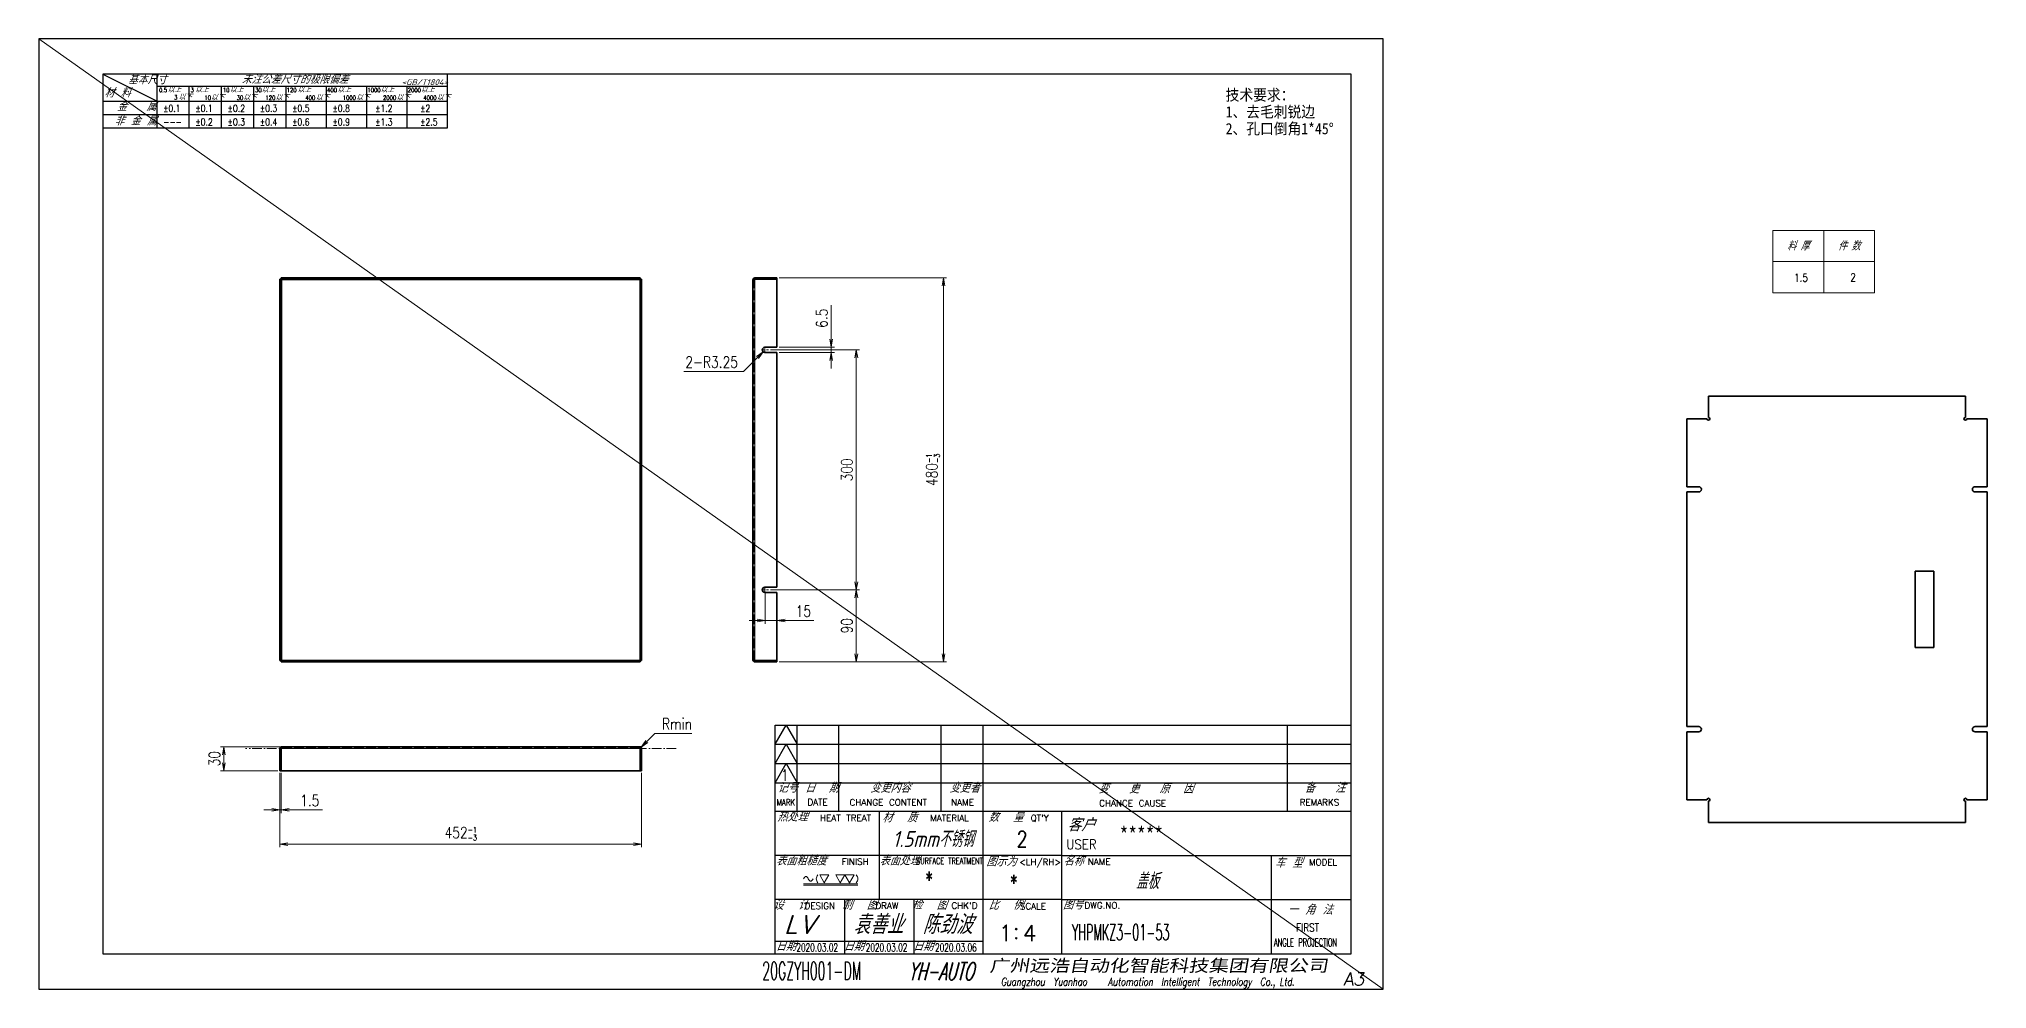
# Model space of a CAD drawing. Header units: millimetres. Extents: x 11446 to 13880, y 14208 to 16802.
# Drawn here: x 11446 to 13880, y 15614 to 16802 of the extents above; entities that cross this region are included whole.
import ezdxf
from ezdxf.enums import TextEntityAlignment as Align

# ---------------------------------------------------------------- set-up
doc = ezdxf.new("R2010")
doc.units = ezdxf.units.MM
doc.header["$PDMODE"] = 35
for name, pattern in [('AM_ISO02W050x2', [3.75, 3, -0.75]), ('AM_ISO08W050x2', [9, 6, -0.75, 1.5, -0.75]), ('DASHDOT', [18.5, 12, -3, 0.5, -3]), ('DASHED', [15, 12, -3])]:
    doc.linetypes.add(name, pattern=pattern)
for name, color, linetype, lineweight in [('CENTER', 2, 'AM_ISO08W050x2', 18), ('DIM', 3, 'Continuous', 20), ('HIDDEN', 1, 'AM_ISO02W050x2', 18), ('标注线', 3, 'Continuous', 25)]:
    doc.layers.add(name, color=color, linetype=linetype, lineweight=lineweight)
doc.layers.add('CYLINDER', color=141, linetype='Continuous')
doc.layers.add('图\\M+19E79\\M+195B6\\M+18E9A', color=7, linetype='Continuous')
doc.styles.add('DIM', font='romans.shx', dxfattribs={"width": 0.8, "bigfont": 'bigfont.shx'})
doc.styles.add('GB', font='gbeitc.shx', dxfattribs={"bigfont": 'gbcbig.shx'})
doc.styles.add('hzdkt', font='simplex.shx')
doc.styles.get("Standard").update_dxf_attribs({"font": 'txt.shx', "width": 0.8, "oblique": 20, "bigfont": 'bigfont.shx'})
doc.styles.add('宋体', font='', dxfattribs={"width": 0.8, "height": 5})
doc.styles.add('标题\\M+18E9A', font='romand.shx', dxfattribs={"oblique": 10, "bigfont": 'bigfont.shx'})
doc.styles.add('标题栏字体', font='romans.shx', dxfattribs={"oblique": 10, "bigfont": 'bigfont.shx'})
doc.styles.get('宋体').set_extended_font_data('SimSun')
doc.dimstyles.new('YH 1-4', dxfattribs={"dimscale": 4, "dimtxt": 3.5, "dimasz": 2.5, "dimexe": 1, "dimexo": 0.625, "dimgap": 1.2, "dimtad": 3, "dimdsep": 46, "dimtxsty": 'DIM', "dimblk": 'OPEN', "dimcen": 0, "dimclrd": 8, "dimclre": 8, "dimclrt": 2, "dimazin": 2, "dimtfac": 0.5, "dimtmove": 0, "dimatfit": 3, "dimldrblk": 'OPEN', "dimfxl": 0, "dimtolj": 2, "dimlwd": 13, "dimlwe": 13, "dimarcsym": 0})
doc.dimstyles.new('YH 1-4$4', dxfattribs={"dimscale": 4, "dimtxt": 3.5, "dimasz": 2.5, "dimexe": 1, "dimexo": 0.625, "dimgap": 1.2, "dimtad": 3, "dimtoh": 1, "dimdsep": 46, "dimtxsty": 'DIM', "dimblk": 'OPEN', "dimcen": 0, "dimclrd": 8, "dimclre": 8, "dimclrt": 2, "dimazin": 2, "dimtfac": 0.5, "dimtofl": 0, "dimtmove": 0, "dimatfit": 3, "dimldrblk": 'OPEN', "dimfxl": 0, "dimtolj": 2, "dimlwd": 13, "dimlwe": 13, "dimarcsym": 0})

# ---------------------------------------------------------------- blocks, each defined once
blk = doc.blocks.new('FINISH_012')
at = {"layer": 'DIM'}
for p, q in [((-16.94, -5), (-14.06, -5)), ((-15.5, -7.5), (-16.94, -5)), ((-14.06, -5), (-15.5, -7.5)), ((-11.94, -5), (-9.06, -5)), ((-10.5, -7.5), (-11.94, -5)), ((-9.06, -5), (-10.5, -7.5)), ((-7.61, -7.5), (-9.06, -5)), ((-9.06, -5), (-6.17, -5)), ((-6.17, -5), (-7.61, -7.5)), ((-22.04, -7.78), (-5, -7.78)), ((-22.04, -8.28), (-5, -8.28))]:
    blk.add_line(p, q, dxfattribs=at)
for points in [[(-22, -6.25), (-21.25, -5.5), (-20.5, -6.25), (-19.75, -7), (-19, -6.25)], [(-17.5, -5), (-18, -6.25), (-17.5, -7.5)], [(-5.5, -5), (-5, -6.25), (-5.5, -7.5)]]:
    blk.add_spline(points, degree=3, dxfattribs=at)
blk = doc.blocks.new('YH A3')
at = {"layer": 'Defpoints', "linetype": 'Continuous'}
for p, q in [((0, 297), (0, 0)), ((420, 297), (0, 297)), ((420, 0), (420, 297)), ((0, 0), (420, 0))]:
    blk.add_line(p, q, dxfattribs=at)
at = {"layer": '图\\M+19E79\\M+195B6\\M+18E9A', "linetype": 'Continuous'}
for p, q in [((20, 286), (20, 11)), ((410, 286), (20, 286)), ((410, 11), (410, 286)), ((20, 11), (410, 11))]:
    blk.add_line(p, q, dxfattribs=at)
at = {"layer": '图\\M+19E79\\M+195B6\\M+18E9A', "color": 9}
for p, q in [((20, 286), (36.88, 277.54)), ((36.88, 269.2), (36.88, 286)), ((36.88, 282.22), (127.6, 282.22)), ((46.96, 269.2), (46.96, 282.22)), ((57.04, 269.2), (57.04, 282.22)), ((67.12, 269.2), (67.12, 282.22)), ((77.2, 269.2), (77.2, 282.22)), ((89.8, 269.2), (89.8, 282.22)), ((102.4, 269.2), (102.4, 282.22)), ((115, 269.2), (115, 282.22)), ((127.6, 269.2), (127.6, 286)), ((20, 277.54), (127.6, 277.54)), ((20, 273.37), (127.6, 273.37)), ((20, 269.2), (127.6, 269.2)), ((230, 82.5), (410, 82.5)), ((230, 76.5), (233.43, 82.5)), ((233.43, 82.5), (236.86, 76.5)), ((236.86, 55.5), (236.86, 82.5)), ((249.86, 55.5), (249.86, 82.5)), ((281.86, 55.5), (281.86, 82.5)), ((390, 82.5), (390, 55.5)), ((230, 76.5), (410, 76.5)), ((230, 70.5), (233.43, 76.5)), ((233.43, 76.5), (236.86, 70.5)), ((230, 70.5), (410, 70.5)), ((230, 64.5), (233.43, 70.5)), ((233.43, 70.5), (236.86, 64.5)), ((230, 64.5), (410, 64.5)), ((230, 64.5), (410, 64.5)), ((410, 55.5), (230, 55.5)), ((262.5, 55.5), (262.5, 41.75)), ((319.5, 55.5), (319.5, 11)), ((319.5, 41.75), (230, 41.75)), ((262.5, 41.75), (262.5, 28)), ((319.5, 41.75), (410, 41.75)), ((385, 41.75), (385, 11)), ((319.5, 28), (230, 28)), ((251.68, 28), (251.68, 11)), ((273.34, 28), (273.34, 11)), ((319.5, 28), (410, 28)), ((230, 15), (295, 15))]:
    blk.add_line(p, q, dxfattribs=at)
at = {"layer": '图\\M+19E79\\M+195B6\\M+18E9A', "color": 9, "linetype": 'Continuous'}
for p, q in [((230, 11), (230, 82.5)), ((295, 11), (295, 82.5)), ((246.18, 60.71), (246.18, 60.71)), ((246.18, 60.71), (246.18, 60.71)), ((246.18, 60.71), (246.18, 60.71)), ((399.47, 38.42), (399.47, 38.42))]:
    blk.add_line(p, q, dxfattribs=at)
at = {"layer": '图\\M+19E79\\M+195B6\\M+18E9A', "color": 7}
blk.add_line((410, 55.5), (230, 55.5), dxfattribs=at)
at = {"layer": '图\\M+19E79\\M+195B6\\M+18E9A', "color": 9}
for s, height, style, width, p in [('材 料', 2.52, 'GB', 1.5, (20.42, 278.77)), ('基本尺寸', 2.52, 'GB', 1.2, (27.84, 282.88)), ('0.5', 1.35, 'DIM', 0.7, (37.54, 280.35)), ('以上', 1.62, 'GB', 1.3, (40.15, 280.3)), ('3', 1.35, 'DIM', 0.8, (47.39, 280.35)), ('以上', 1.62, 'GB', 1.3, (48.76, 280.3)), ('10', 1.35, 'DIM', 0.8, (57.47, 280.35)), ('以上', 1.62, 'GB', 1.3, (59.6, 280.3)), ('未注公差尺寸的极限偏差', 2.52, 'GB', 1.5, (63.32, 283.02)), ('30', 1.35, 'DIM', 0.8, (67.55, 280.35)), ('以上', 1.62, 'GB', 1.3, (69.53, 280.3)), ('120', 1.35, 'DIM', 0.8, (77.39, 280.35)), ('以上', 1.62, 'GB', 1.3, (80.72, 280.3)), ('400', 1.35, 'DIM', 0.8, (90.03, 280.35)), ('以上', 1.62, 'GB', 1.3, (93.19, 280.3)), ('1000', 1.35, 'DIM', 0.8, (102.63, 280.35)), ('以上', 1.62, 'GB', 1.3, (106.67, 280.3)), ('<GB/T1804>', 1.8, 'GB', 1.3, (113.29, 282.59)), ('2000', 1.35, 'DIM', 0.8, (115.23, 280.35)), ('以上', 1.62, 'GB', 1.3, (119.31, 280.3)), ('金   属', 2.52, 'GB', 1.5, (24.33, 274.48)), ('\\M+1817D0.1', 2.205, 'DIM', 0.8, (38.78, 274.23)), ('3', 1.35, 'DIM', 0.8, (42.24, 278.06)), ('以下', 1.62, 'GB', 1.3, (43.61, 278.01)), ('\\M+1817D0.1', 2.205, 'DIM', 0.8, (48.86, 274.23)), ('10', 1.35, 'DIM', 0.8, (51.7, 277.92)), ('以下', 1.62, 'GB', 1.3, (53.69, 277.87)), ('\\M+1817D0.2', 2.205, 'DIM', 0.8, (58.94, 274.23)), ('30', 1.35, 'DIM', 0.8, (61.78, 277.92)), ('以下', 1.62, 'GB', 1.3, (63.77, 277.87)), ('\\M+1817D0.3', 2.205, 'DIM', 0.8, (69.02, 274.23)), ('120', 1.35, 'DIM', 0.8, (70.77, 277.92)), ('以下', 1.62, 'GB', 1.3, (73.85, 277.87)), ('\\M+1817D0.5', 2.205, 'DIM', 0.8, (79.1, 274.23)), ('400', 1.35, 'DIM', 0.8, (83.21, 277.92)), ('以下', 1.62, 'GB', 1.3, (86.45, 277.87)), ('\\M+1817D0.8', 2.205, 'DIM', 0.8, (91.7, 274.23)), ('1000', 1.35, 'DIM', 0.8, (94.92, 277.92)), ('以下', 1.62, 'GB', 1.3, (99.05, 277.87)), ('\\M+1817D1.2', 2.205, 'DIM', 0.8, (105.02, 274.23)), ('2000', 1.35, 'DIM', 0.8, (107.5, 277.92)), ('以下', 1.62, 'GB', 1.3, (111.65, 277.87)), ('\\M+1817D2', 2.205, 'DIM', 0.8, (119.09, 274.23)), ('4000', 1.35, 'DIM', 0.8, (120.1, 277.92)), ('以下', 1.62, 'GB', 1.3, (124.25, 277.87)), ('非 金 属', 2.52, 'GB', 1.5, (23.53, 269.99)), ('---', 2.205, 'DIM', 0.8, (38.78, 269.94)), ('\\M+1817D0.2', 2.205, 'DIM', 0.8, (48.86, 269.94)), ('\\M+1817D0.3', 2.205, 'DIM', 0.8, (58.94, 269.94)), ('\\M+1817D0.4', 2.205, 'DIM', 0.8, (69.02, 269.94)), ('\\M+1817D0.6', 2.205, 'DIM', 0.8, (79.1, 269.94)), ('\\M+1817D0.9', 2.205, 'DIM', 0.8, (91.7, 269.94)), ('\\M+1817D1.3', 2.205, 'DIM', 0.8, (105.02, 269.94)), ('\\M+1817D2.5', 2.205, 'DIM', 0.8, (119.09, 269.94)), ('记号', 2.8, 'GB', 1.4, (230.72, 61.43)), ('日  期', 2.8, 'GB', 1.4, (239.28, 61.43)), ('变更内容', 2.8, 'GB', 1.4, (259.68, 61.43)), ('变更者', 2.8, 'GB', 1.4, (284.48, 61.43)), ('变   更   原  因', 2.8, 'GB', 1.4, (331.02, 61.18)), ('备   注', 2.8, 'GB', 1.4, (395.41, 61.43)), ('热处理', 3, 'GB', 1.4, (230.61, 52.37)), ('材  质', 3, 'GB', 1.4, (263.44, 52.14)), ('数  量', 3, 'GB', 1.4, (296.59, 52.28)), ('表面粗糙度', 3, 'GB', 1.4, (230.24, 38.66)), ('表面处理', 3, 'GB', 1.3, (262.62, 38.66)), ('图示为', 3, 'GB', 1.4, (295.92, 38.38)), ('名称\u3000', 3, 'GB', 1.4, (320.05, 38.56)), ('比  例\u3000', 3, 'GB', 1.4, (296.61, 24.77)), ('图号', 3, 'GB', 1.4, (319.87, 24.88))]:
    blk.add_text(s, height=height, dxfattribs=dict(at, style=style, width=width)).set_placement(p)
for s, height, width, p in [('MARK', 2, 0.8, (233.35, 57.34)), ('USER', 3, 0.9, (325.72, 43.73))]:
    blk.add_text(s, height=height, dxfattribs=dict(at, width=width)).set_placement(p, align=Align.CENTER)
for s, p in [('DATE', (243.26, 57.42)), ('CHANGE CONTENT', (265.34, 57.34)), ('HEAT TREAT', (252, 52.46)), ('MATERIAL', (284.5, 52.46)), ('FINISH', (255.02, 38.84))]:
    blk.add_text(s, height=2, dxfattribs=at).set_placement(p, align=Align.CENTER)
for s, p in [('NAME', (288.56, 58.34)), ('CHANCE CAUSE', (341.71, 58.09)), ('REMARKS', (400.08, 58.34)), ('MODEL', (401.21, 39.65))]:
    blk.add_text(s, height=2, dxfattribs=at).set_placement(p, align=Align.MIDDLE)
for s, p in [("QT'Y ", (309.85, 52.43)), ('<LH/RH>', (306.29, 38.68)), ('NAME', (327.69, 38.84)), (' DESIGN', (237.43, 25.01)), (' DRAW', (259.57, 25.06)), ("CHK'D", (285.09, 25.09)), ('SCALE', (306.49, 24.88)), ('DWG.NO.', (326.67, 25.14))]:
    blk.add_text(s, height=2, dxfattribs=at).set_placement(p)
at = {"layer": '图\\M+19E79\\M+195B6\\M+18E9A', "color": 9, "style": 'GB'}
for s, height, width, p in [('客户', 4, 1.5, (325.5, 49.34)), ('设  计', 3, 1.4, (234.8, 24.81)), ('制  图', 3, 1.4, (256.29, 24.81)), ('检  图', 3, 1.4, (278.12, 24.81)), ('一 角 法', 3, 1.4, (397.09, 23.29)), ('日期', 2.8, 1.4, (233.29, 11.96)), ('日期', 2.8, 1.4, (254.52, 11.96)), ('日期', 2.8, 1.4, (276.18, 11.96))]:
    blk.add_text(s, height=height, dxfattribs=dict(at, width=width)).set_placement(p, align=Align.CENTER)
at = {"layer": '图\\M+19E79\\M+195B6\\M+18E9A', "color": 9}
for s, height, width, p in [('SURFACE TREATMENT', 2, 0.6, (274.08, 39.06)), ('FIRST', 2.5, 0.800645, (392.8, 17.97)), ('ANGLE PROJECTION', 2.5, 0.6, (385.9, 13.33))]:
    blk.add_text(s, height=height, dxfattribs=dict(at, width=width)).set_placement(p)
at = {"layer": '图\\M+19E79\\M+195B6\\M+18E9A', "color": 9, "style": 'GB', "width": 1.4}
blk.add_text('车 型', height=3, dxfattribs=at).set_placement((390.38, 39.65), align=Align.MIDDLE)
at = {"layer": '图\\M+19E79\\M+195B6\\M+18E9A', "color": 9, "style": '标题栏字体'}
blk.add_text(':', height=5, dxfattribs=at).set_placement((304.25, 15.69))
at = {"layer": '图\\M+19E79\\M+195B6\\M+18E9A', "color": 7, "style": '标题\\M+18E9A'}
for s, height, oblique, width, p in [('YH-AUTO', 5.5, 15, 0.6, (281.84, 5.55)), ('Guangzhou  Yuanhao   Automation  Intelligent  Technology  Co., Ltd.', 2.5, 10, 0.75, (346.39, 1.94))]:
    blk.add_text(s, height=height, dxfattribs=dict(at, oblique=oblique, width=width)).set_placement(p, align=Align.MIDDLE)
at = {"layer": '图\\M+19E79\\M+195B6\\M+18E9A', "color": 7, "lineweight": -3, "style": '宋体', "oblique": 10, "width": 1.2}
blk.add_text('广州远浩自动化智能科技集团有限公司', height=3.8, dxfattribs=at).set_placement((296.96, 5.45))
at = {"layer": '图\\M+19E79\\M+195B6\\M+18E9A', "color": 7, "style": '标题\\M+18E9A', "oblique": 10}
blk.add_text('A3', height=4, dxfattribs=at).set_placement((410.8, 3.14), align=Align.MIDDLE)
blk = doc.blocks.new('_Open')
at = {"color": 0, "linetype": 'ByBlock', "lineweight": -2}
for p, q in [((-1, 0.17), (0, 0)), ((-1, -0.17), (0, 0)), ((0, 0), (-1, 0))]:
    blk.add_line(p, q, dxfattribs=at)
blk = doc.blocks.new('*D13')
at = {"layer": 'CYLINDER', "color": 8, "lineweight": 13, "transparency": 16777216}
for p, q in [((9580.9, -1823.1), (9507, -1823.1)), ((9511, -1843.1), (9511, -1833.1)), ((9578.6, -1853.1), (9507, -1853.1))]:
    blk.add_line(p, q, dxfattribs=at)
at = {"layer": 'Defpoints', "color": 0, "transparency": 16777216}
for p in [(9511, -1823.1), (9583.4, -1823.1), (9581.1, -1853.1)]:
    blk.add_point(p, dxfattribs=at)
at = {"layer": 'CYLINDER', "color": 8, "lineweight": 13, "transparency": 16777216, "xscale": 10, "yscale": 10, "zscale": 10}
for p, rotation in [((9511, -1823.1), 90), ((9511, -1853.1), 270)]:
    blk.add_blockref('_Open', p, dxfattribs=dict(at, rotation=rotation))
at = {"layer": 'CYLINDER', "color": 2, "transparency": 16777216, "insert": (9499.2, -1838.1), "char_height": 14, "attachment_point": 5, "rotation": 90, "style": 'DIM'}
blk.add_mtext('\\A2;30', dxfattribs=at)
blk = doc.blocks.new('*D14')
at = {"layer": 'CYLINDER', "color": 8, "lineweight": 13, "transparency": 16777216}
for p, q in [((10204.8, -1236.8), (10414.3, -1236.8)), ((10410.3, -1706.8), (10410.3, -1246.8)), ((10204.8, -1716.8), (10414.3, -1716.8))]:
    blk.add_line(p, q, dxfattribs=at)
at = {"layer": 'Defpoints', "color": 0, "transparency": 16777216}
for p in [(10202.3, -1236.8), (10410.3, -1236.8), (10202.3, -1716.8)]:
    blk.add_point(p, dxfattribs=at)
at = {"layer": 'CYLINDER', "color": 8, "lineweight": 13, "transparency": 16777216, "xscale": 10, "yscale": 10, "zscale": 10}
for p, rotation in [((10410.3, -1236.8), 90), ((10410.3, -1716.8), 270)]:
    blk.add_blockref('_Open', p, dxfattribs=dict(at, rotation=rotation))
at = {"layer": 'CYLINDER', "color": 2, "transparency": 16777216, "insert": (10397.3, -1476.8), "char_height": 14, "attachment_point": 5, "rotation": 90, "style": 'DIM'}
blk.add_mtext('\\A2;480{\\H7.000000;\\S-1^ -3;}', dxfattribs=at)
blk = doc.blocks.new('*D15')
at = {"layer": 'CYLINDER', "color": 8, "lineweight": 13, "transparency": 16777216}
for p, q in [((10194, -1626.8), (10305.4, -1626.8)), ((10301.4, -1706.8), (10301.4, -1636.8)), ((10204.8, -1716.8), (10305.4, -1716.8))]:
    blk.add_line(p, q, dxfattribs=at)
at = {"layer": 'Defpoints', "color": 0, "transparency": 16777216}
for p in [(10191.5, -1626.8), (10301.4, -1626.8), (10202.3, -1716.8)]:
    blk.add_point(p, dxfattribs=at)
at = {"layer": 'CYLINDER', "color": 8, "lineweight": 13, "transparency": 16777216, "xscale": 10, "yscale": 10, "zscale": 10}
for p, rotation in [((10301.4, -1626.8), 90), ((10301.4, -1716.8), 270)]:
    blk.add_blockref('_Open', p, dxfattribs=dict(at, rotation=rotation))
at = {"layer": 'CYLINDER', "color": 2, "transparency": 16777216, "insert": (10289.6, -1671.8), "char_height": 14, "attachment_point": 5, "rotation": 90, "style": 'DIM'}
blk.add_mtext('\\A2;90', dxfattribs=at)
blk = doc.blocks.new('*D16')
at = {"layer": 'CYLINDER', "color": 8, "lineweight": 13, "transparency": 16777216}
for p, q in [((10194, -1326.8), (10305.4, -1326.8)), ((10301.4, -1616.8), (10301.4, -1336.8)), ((10194, -1626.8), (10305.4, -1626.8))]:
    blk.add_line(p, q, dxfattribs=at)
at = {"layer": 'Defpoints', "color": 0, "transparency": 16777216}
for p in [(10191.5, -1326.8), (10301.4, -1326.8), (10191.5, -1626.8)]:
    blk.add_point(p, dxfattribs=at)
at = {"layer": 'CYLINDER', "color": 8, "lineweight": 13, "transparency": 16777216, "xscale": 10, "yscale": 10, "zscale": 10}
for p, rotation in [((10301.4, -1326.8), 90), ((10301.4, -1626.8), 270)]:
    blk.add_blockref('_Open', p, dxfattribs=dict(at, rotation=rotation))
at = {"layer": 'CYLINDER', "color": 2, "transparency": 16777216, "insert": (10289.6, -1476.8), "char_height": 14, "attachment_point": 5, "rotation": 90, "style": 'DIM'}
blk.add_mtext('\\A2;300', dxfattribs=at)
blk = doc.blocks.new('*D17')
at = {"layer": 'CYLINDER', "color": 8, "lineweight": 13, "transparency": 16777216}
for p, q in [((10270.1, -1313.6), (10270.1, -1271.1)), ((10204.8, -1323.6), (10274.1, -1323.6)), ((10204.8, -1330.1), (10274.1, -1330.1)), ((10270.1, -1330.1), (10270.1, -1323.6)), ((10270.1, -1340.1), (10270.1, -1350.1))]:
    blk.add_line(p, q, dxfattribs=at)
at = {"layer": 'Defpoints', "color": 0, "transparency": 16777216}
for p in [(10202.3, -1323.6), (10202.3, -1330.1), (10270.1, -1323.6)]:
    blk.add_point(p, dxfattribs=at)
at = {"layer": 'CYLINDER', "color": 8, "lineweight": 13, "transparency": 16777216, "xscale": 10, "yscale": 10, "zscale": 10}
for p, rotation in [((10270.1, -1323.6), 270), ((10270.1, -1330.1), 90)]:
    blk.add_blockref('_Open', p, dxfattribs=dict(at, rotation=rotation))
at = {"layer": 'CYLINDER', "color": 2, "transparency": 16777216, "insert": (10258.3, -1287.3), "char_height": 14, "attachment_point": 5, "rotation": 90, "style": 'DIM'}
blk.add_mtext('\\A2;6.5', dxfattribs=at)
blk = doc.blocks.new('*D18')
at = {"layer": 'CYLINDER', "color": 8, "lineweight": 13, "transparency": 16777216}
for p, q in [((10187.3, -1629.3), (10187.3, -1669.3)), ((10202.3, -1632.6), (10202.3, -1669.3)), ((10177.3, -1665.3), (10167.3, -1665.3)), ((10187.3, -1665.3), (10202.3, -1665.3)), ((10212.3, -1665.3), (10248.4, -1665.3))]:
    blk.add_line(p, q, dxfattribs=at)
at = {"layer": 'Defpoints', "color": 0, "transparency": 16777216}
for p in [(10187.3, -1626.8), (10202.3, -1630.1), (10187.3, -1665.3)]:
    blk.add_point(p, dxfattribs=at)
at = {"layer": 'CYLINDER', "color": 8, "lineweight": 13, "transparency": 16777216, "xscale": 10, "yscale": 10, "zscale": 10}
blk.add_blockref('_Open', (10187.3, -1665.3), dxfattribs=at)
at = {"layer": 'CYLINDER', "color": 8, "lineweight": 13, "transparency": 16777216, "xscale": 10, "yscale": 10, "zscale": 10, "rotation": 180}
blk.add_blockref('_Open', (10202.3, -1665.3), dxfattribs=at)
at = {"layer": 'CYLINDER', "color": 2, "transparency": 16777216, "insert": (10235.3, -1653.5), "char_height": 14, "attachment_point": 5, "style": 'DIM'}
blk.add_mtext('\\A2;15', dxfattribs=at)
blk = doc.blocks.new('*D19')
at = {"layer": 'CYLINDER', "color": 8, "lineweight": 13, "transparency": 16777216}
for p, q in [((10160.3, -1354), (10177.9, -1336.2)), ((10085.7, -1354), (10160.3, -1354))]:
    blk.add_line(p, q, dxfattribs=at)
at = {"layer": 'Defpoints', "color": 0, "transparency": 16777216}
for p in [(10185, -1329.1), (10187.3, -1326.8)]:
    blk.add_point(p, dxfattribs=at)
at = {"layer": 'CYLINDER', "color": 8, "lineweight": 13, "transparency": 16777216, "xscale": 10, "yscale": 10, "zscale": 10, "rotation": 45.21569345601434}
blk.add_blockref('_Open', (10185, -1329.1), dxfattribs=at)
at = {"layer": 'CYLINDER', "color": 2, "transparency": 16777216, "insert": (10120.6, -1342.2), "char_height": 14, "attachment_point": 5, "style": 'DIM'}
blk.add_mtext('\\A2;{\\Fromans,bigfont|c134;2-}R3.25', dxfattribs=at)
blk = doc.blocks.new('*D20')
at = {"layer": 'CYLINDER', "color": 8, "lineweight": 13, "transparency": 16777216}
for p, q in [((9581.1, -1855.6), (9581.1, -1948.8)), ((10033.1, -1855.6), (10033.1, -1948.8)), ((9591.1, -1944.8), (10023.1, -1944.8))]:
    blk.add_line(p, q, dxfattribs=at)
at = {"layer": 'Defpoints', "color": 0, "transparency": 16777216}
for p in [(9581.1, -1853.1), (10033.1, -1853.1), (10033.1, -1944.8)]:
    blk.add_point(p, dxfattribs=at)
at = {"layer": 'CYLINDER', "color": 8, "lineweight": 13, "transparency": 16777216, "xscale": 10, "yscale": 10, "zscale": 10, "rotation": 180}
blk.add_blockref('_Open', (9581.1, -1944.8), dxfattribs=at)
at = {"layer": 'CYLINDER', "color": 8, "lineweight": 13, "transparency": 16777216, "xscale": 10, "yscale": 10, "zscale": 10}
blk.add_blockref('_Open', (10033.1, -1944.8), dxfattribs=at)
at = {"layer": 'CYLINDER', "color": 2, "transparency": 16777216, "insert": (9807.1, -1931.8), "char_height": 14, "attachment_point": 5, "style": 'DIM'}
blk.add_mtext('\\A2;452{\\H7.000000;\\S-1^ -3;}', dxfattribs=at)
blk = doc.blocks.new('*D21')
at = {"layer": 'CYLINDER', "color": 8, "lineweight": 13, "transparency": 16777216}
for p, q in [((10049.8, -1806.3), (10039.5, -1816.6)), ((10096, -1806.3), (10049.8, -1806.3))]:
    blk.add_line(p, q, dxfattribs=at)
at = {"layer": 'Defpoints', "color": 0, "transparency": 16777216}
for p in [(10030.9, -1825.3), (10032.5, -1823.7)]:
    blk.add_point(p, dxfattribs=at)
at = {"layer": 'CYLINDER', "color": 8, "lineweight": 13, "transparency": 16777216, "xscale": 10, "yscale": 10, "zscale": 10, "rotation": 225.1577611091042}
blk.add_blockref('_Open', (10032.5, -1823.7), dxfattribs=at)
at = {"layer": 'CYLINDER', "color": 2, "transparency": 16777216, "insert": (10077.3, -1794.5), "char_height": 14, "attachment_point": 5, "style": 'DIM'}
blk.add_mtext('\\A2;{\\Fromans,bigfont|c134;Rmin}', dxfattribs=at)
blk = doc.blocks.new('*D22')
at = {"layer": 'CYLINDER', "color": 8, "lineweight": 13, "transparency": 16777216}
for p, q in [((9581.1, -1855.6), (9581.1, -1906.1)), ((9582.6, -1855.6), (9582.6, -1906.1)), ((9571.1, -1902.1), (9561.1, -1902.1)), ((9581.1, -1902.1), (9582.6, -1902.1)), ((9592.6, -1902.1), (9634.1, -1902.1))]:
    blk.add_line(p, q, dxfattribs=at)
at = {"layer": 'Defpoints', "color": 0, "transparency": 16777216}
for p in [(9581.1, -1853.1), (9582.6, -1853.1), (9582.6, -1902.1)]:
    blk.add_point(p, dxfattribs=at)
at = {"layer": 'CYLINDER', "color": 8, "lineweight": 13, "transparency": 16777216, "xscale": 10, "yscale": 10, "zscale": 10}
blk.add_blockref('_Open', (9581.1, -1902.1), dxfattribs=at)
at = {"layer": 'CYLINDER', "color": 8, "lineweight": 13, "transparency": 16777216, "xscale": 10, "yscale": 10, "zscale": 10, "rotation": 180}
blk.add_blockref('_Open', (9582.6, -1902.1), dxfattribs=at)
at = {"layer": 'CYLINDER', "color": 2, "transparency": 16777216, "insert": (9618.4, -1890.3), "char_height": 14, "attachment_point": 5, "style": 'DIM'}
blk.add_mtext('\\A2;1.5', dxfattribs=at)
blk = doc.blocks.new('*T33')
at = {"color": 0, "linetype": 'ByBlock', "lineweight": -2, "transparency": 16777216}
for p, q in [((0, 0), (127, 0)), ((0, 0), (0, -78)), ((63.5, 0), (63.5, -78)), ((127, 0), (127, -78)), ((0, -39), (127, -39)), ((0, -78), (127, -78))]:
    blk.add_line(p, q, dxfattribs=at)
at = {"color": 0, "transparency": 16777216, "char_height": 10, "width": 60.5, "attachment_point": 5}
for s, insert in [('{\\fSimSun|b0|i0|c134|p2;料 厚}', (31.75, -19.5)), ('{\\fSimSun|b0|i0|c134|p2;件 数}', (95.25, -19.5))]:
    blk.add_mtext(s, dxfattribs=dict(at, insert=insert))
blk = doc.blocks.new('拆图参数')
blk.add_blockref('*T33', (-63.5, 78))
at = {"style": 'DIM', "width": 0.8}
blk.add_attdef('6', text='', height=10, dxfattribs=at).set_placement((-37.1, 18.9), align=Align.MIDDLE_LEFT)
blk.add_attdef('1', text='', height=10, dxfattribs=at).set_placement((36.6, 19.3), align=Align.MIDDLE_CENTER)

msp = doc.modelspace()

# ---------------------------------------------------------------- linework, layer by layer
at = {"color": 7, "lineweight": 35}
for p, q in [((11747.012, 16416.08), (11747.012, 16501.154)), ((11748.512, 16416.08), (11748.512, 16501.154)), ((11748.689, 16502.83), (12197.335, 16502.83)), ((11748.689, 16501.33), (12197.335, 16501.33)), ((12197.512, 16501.154), (12197.512, 16416.08)), ((12199.012, 16501.154), (12199.012, 16416.08)), ((12338.147, 16025.067), (12338.147, 16500.594)), ((12368.147, 16502.83), (12340.384, 16502.83)), ((12368.147, 16501.33), (12340.384, 16501.33)), ((12340.384, 16501.154), (12368.147, 16501.154)), ((12368.147, 16416.08), (12368.147, 16501.154)), ((11747.012, 16116.08), (11747.012, 16409.58)), ((11748.512, 16116.08), (11748.512, 16409.58)), ((12197.512, 16409.58), (12197.512, 16116.08)), ((12199.012, 16409.58), (12199.012, 16116.08)), ((12368.147, 16116.08), (12368.147, 16409.58)), ((11747.012, 16024.507), (11747.012, 16109.58)), ((11748.512, 16024.507), (11748.512, 16109.58)), ((12197.512, 16109.58), (12197.512, 16024.507)), ((12199.012, 16109.58), (12199.012, 16024.507)), ((12368.147, 16024.507), (12368.147, 16109.58)), ((12197.335, 16024.33), (11748.689, 16024.33)), ((12197.335, 16022.83), (11748.689, 16022.83)), ((12368.147, 16024.507), (12340.384, 16024.507)), ((12340.384, 16024.33), (12368.147, 16024.33)), ((12340.384, 16022.83), (12368.147, 16022.83)), ((11747.012, 15914.365), (11747.012, 15886.601)), ((11748.512, 15914.365), (11748.512, 15886.601)), ((11748.689, 15886.601), (11748.689, 15914.365)), ((12196.775, 15916.601), (11749.249, 15916.601)), ((12197.335, 15914.365), (12197.335, 15886.601)), ((12197.512, 15886.601), (12197.512, 15914.365)), ((12199.012, 15886.601), (12199.012, 15914.365)), ((11748.689, 15886.601), (12197.335, 15886.601))]:
    msp.add_line(p, q, dxfattribs=at)
at = {"color": 7, "lineweight": 35, "ltscale": 0.0375}
for p, q in [((11747.012, 16501.154), (11748.512, 16501.154)), ((11748.689, 16502.83), (11748.689, 16501.33)), ((12197.335, 16502.83), (12197.335, 16501.33)), ((12199.012, 16501.154), (12197.512, 16501.154)), ((12368.147, 16502.83), (12368.147, 16501.33)), ((11748.512, 16416.08), (11747.012, 16416.08)), ((11748.512, 16409.58), (11747.012, 16409.58)), ((12199.012, 16416.08), (12197.512, 16416.08)), ((12199.012, 16409.58), (12197.512, 16409.58)), ((11748.512, 16116.08), (11747.012, 16116.08)), ((11748.512, 16109.58), (11747.012, 16109.58)), ((12199.012, 16116.08), (12197.512, 16116.08)), ((12199.012, 16109.58), (12197.512, 16109.58)), ((11747.012, 16024.507), (11748.512, 16024.507)), ((11748.689, 16022.83), (11748.689, 16024.33)), ((12197.335, 16022.83), (12197.335, 16024.33)), ((12199.012, 16024.507), (12197.512, 16024.507)), ((12368.147, 16022.83), (12368.147, 16024.33)), ((11747.012, 15886.601), (11748.512, 15886.601)), ((12199.012, 15886.601), (12197.512, 15886.601))]:
    msp.add_line(p, q, dxfattribs=at)
at = {"color": 7, "lineweight": 35, "ltscale": 0.023134}
for p, q in [((11749.249, 16500.594), (11748.512, 16501.154)), ((11748.689, 16501.33), (11749.249, 16500.594)), ((12196.775, 16500.594), (12197.335, 16501.33)), ((12197.512, 16501.154), (12196.775, 16500.594)), ((11748.512, 16024.507), (11749.249, 16025.067)), ((12196.775, 16025.067), (12197.512, 16024.507))]:
    msp.add_line(p, q, dxfattribs=at)
at = {"color": 7, "lineweight": 13}
for p, q in [((11749.249, 16025.067), (11749.249, 16500.594)), ((12196.775, 16500.594), (11749.249, 16500.594)), ((12196.775, 16500.594), (12196.775, 16025.067)), ((12340.384, 16024.507), (12340.384, 16501.154)), ((12196.775, 16025.067), (11749.249, 16025.067)), ((12197.335, 15914.365), (11748.689, 15914.365))]:
    msp.add_line(p, q, dxfattribs=at)
at = {"color": 7, "lineweight": 35, "ltscale": 0.000102234}
msp.add_line((12338.147, 16500.598), (12338.147, 16500.594), dxfattribs=at)
at = {"color": 7, "lineweight": 35, "ltscale": 0.000585987}
msp.add_line((12340.384, 16501.154), (12340.36, 16501.153), dxfattribs=at)
at = {"color": 7, "lineweight": 13, "ltscale": 0.0375}
for p, q in [((12340.384, 16502.83), (12340.384, 16501.33)), ((12340.384, 16022.83), (12340.384, 16024.33)), ((11747.012, 15914.365), (11748.512, 15914.365)), ((12199.012, 15914.365), (12197.512, 15914.365))]:
    msp.add_line(p, q, dxfattribs=at)
at = {"color": 7, "lineweight": 35, "ltscale": 0.08125}
for p, q in [((11747.012, 16416.08), (11747.012, 16412.83)), ((11747.012, 16412.83), (11747.012, 16409.58)), ((11748.512, 16412.83), (11748.512, 16416.08)), ((11748.512, 16409.58), (11748.512, 16412.83)), ((12197.512, 16416.08), (12197.512, 16412.83)), ((12197.512, 16412.83), (12197.512, 16409.58)), ((12199.012, 16416.08), (12199.012, 16412.83)), ((12199.012, 16412.83), (12199.012, 16409.58)), ((11747.012, 16116.08), (11747.012, 16112.83)), ((11747.012, 16112.83), (11747.012, 16109.58)), ((11748.512, 16112.83), (11748.512, 16116.08)), ((11748.512, 16109.58), (11748.512, 16112.83)), ((12197.512, 16116.08), (12197.512, 16112.83)), ((12197.512, 16112.83), (12197.512, 16109.58)), ((12199.012, 16116.08), (12199.012, 16112.83)), ((12199.012, 16112.83), (12199.012, 16109.58))]:
    msp.add_line(p, q, dxfattribs=at)
at = {"color": 7, "lineweight": 35, "ltscale": 0.375}
for p, q in [((12368.147, 16416.08), (12353.147, 16416.08)), ((12353.147, 16409.58), (12368.147, 16409.58)), ((13532.19, 16355.099), (13853.39, 16355.099)), ((13532.19, 16328.399), (13532.19, 16355.099)), ((13853.39, 16328.399), (13853.39, 16355.099)), ((13505.19, 16326.599), (13505.19, 16241.749)), ((13530.39, 16326.599), (13505.19, 16326.599)), ((13855.19, 16326.599), (13880.39, 16326.599)), ((13880.39, 16326.599), (13880.39, 16241.749)), ((13520.19, 16241.749), (13505.19, 16241.749)), ((13865.39, 16241.749), (13880.39, 16241.749)), ((13505.19, 16235.249), (13505.19, 15941.749)), ((13505.19, 16235.249), (13520.19, 16235.249)), ((13880.39, 16235.249), (13865.39, 16235.249)), ((13880.39, 16235.249), (13880.39, 15941.749)), ((13790.54, 16136.249), (13790.54, 16040.749)), ((13814.04, 16136.249), (13790.54, 16136.249)), ((13814.04, 16136.249), (13814.04, 16040.749)), ((12368.147, 16116.08), (12353.147, 16116.08)), ((12353.147, 16109.58), (12368.147, 16109.58)), ((13814.04, 16040.749), (13790.54, 16040.749)), ((13520.19, 15941.749), (13505.19, 15941.749)), ((13505.19, 15935.249), (13505.19, 15850.399)), ((13505.19, 15935.249), (13520.19, 15935.249)), ((13865.39, 15941.749), (13880.39, 15941.749)), ((13880.39, 15935.249), (13865.39, 15935.249)), ((13880.39, 15935.249), (13880.39, 15850.399)), ((13530.39, 15850.399), (13505.19, 15850.399)), ((13855.19, 15850.399), (13880.39, 15850.399)), ((13532.19, 15848.599), (13532.19, 15821.899)), ((13853.39, 15848.599), (13853.39, 15821.899)), ((13532.19, 15821.899), (13853.39, 15821.899))]:
    msp.add_line(p, q, dxfattribs=at)
at = {"color": 7, "lineweight": 35, "ltscale": 0.023133}
for p, q in [((11749.249, 16025.067), (11748.689, 16024.33)), ((12197.335, 16024.33), (12196.775, 16025.067))]:
    msp.add_line(p, q, dxfattribs=at)
at = {"color": 7, "lineweight": 35, "ltscale": 0.000101089}
msp.add_line((12338.147, 16025.067), (12338.147, 16025.063), dxfattribs=at)
at = {"color": 7, "lineweight": 35, "ltscale": 0.000109874}
for p, q in [((11749.249, 15916.601), (11749.244, 15916.601)), ((12196.78, 15916.601), (12196.775, 15916.601))]:
    msp.add_line(p, q, dxfattribs=at)
at = {"color": 7, "lineweight": 35, "ltscale": 0.000602846}
msp.add_line((12197.335, 15914.365), (12197.335, 15914.389), dxfattribs=at)
at = {"color": 7, "lineweight": 35}
for points in [[(12340.384, 16024.507), (12339.884, 16024.521), (12339.349, 16024.571), (12338.782, 16024.676), (12338.521, 16024.757), (12338.319, 16024.851), (12338.239, 16024.908), (12338.162, 16025.002), (12338.147, 16025.067)], [(11748.689, 15914.365), (11748.703, 15914.864), (11748.752, 15915.399), (11748.858, 15915.965), (11748.939, 15916.227), (11749.033, 15916.429), (11749.089, 15916.509), (11749.183, 15916.586), (11749.249, 15916.601)]]:
    msp.add_lwpolyline(points, dxfattribs=at)
for centre, radius, start, end in [((12340.384, 16500.594), 2.237, 90.000003, 179.999995), ((12340.384, 16500.594), 0.737, 90.000003, 132.167835), ((12340.381, 16492.4), 8.753, 89.983514, 93.221967), ((12353.147, 16412.83), 3.25, 90.000003, 269.999997), ((12353.147, 16112.83), 3.25, 90.000003, 269.999997), ((12340.384, 16025.067), 2.237, 179.999995, 269.999997), ((12340.384, 16025.067), 0.737, 227.832165, 269.999997), ((11749.249, 15914.365), 2.237, 90.000003, 180.000005), ((11749.249, 15914.365), 0.737, 137.832166, 180.000005), ((12196.775, 15914.365), 2.237, 0, 90.000003), ((12196.775, 15914.365), 0.737, 0, 42.167833), ((12188.582, 15914.367), 8.753, 359.983514, 3.221972)]:
    msp.add_arc(centre, radius, start, end, dxfattribs=at)
at = {"color": 7, "lineweight": 35, "ltscale": 0.375}
for centre, radius, start, end in [((13532.19, 16326.599), 1.8, 180, 90), ((13853.39, 16326.599), 1.8, 90, 360), ((13520.19, 16238.499), 3.25, 270.000003, 89.999997), ((13865.39, 16238.499), 3.25, 90.000003, 269.999997), ((13520.19, 15938.499), 3.25, 270.000003, 89.999997), ((13865.39, 15938.499), 3.25, 90.000003, 269.999997), ((13532.19, 15850.399), 1.8, 270, 180), ((13853.39, 15850.399), 1.8, 0, 270)]:
    msp.add_arc(centre, radius, start, end, dxfattribs=at)
at = {"color": 7, "lineweight": 35}
for centre, major_axis, start_param, end_param in [((12340.384, 16500.594), (2.237, 0), 1.57079633, 3.14159265), ((12196.775, 15914.365), (0, 2.237), 4.71238898, 6.28318531)]:
    msp.add_ellipse(centre, major_axis=major_axis, ratio=0.25030104, start_param=start_param, end_param=end_param, dxfattribs=at)
at = {"layer": 'CENTER', "linetype": 'DASHDOT', "lineweight": 13, "ltscale": 0.045007}
for p, q in [((11748.662, 16412.83), (11746.862, 16412.83)), ((12199.162, 16412.83), (12197.362, 16412.83)), ((11748.662, 16112.83), (11746.862, 16112.83)), ((12199.162, 16112.83), (12197.362, 16112.83)), ((11748.662, 15901.601), (11746.862, 15901.601)), ((12199.162, 15901.601), (12197.362, 15901.601))]:
    msp.add_line(p, q, dxfattribs=at)
at = {"layer": 'CENTER', "linetype": 'DASHDOT', "lineweight": 13, "ltscale": 0.211255}
for p, q in [((12357.372, 16412.83), (12348.922, 16412.83)), ((12357.372, 16112.83), (12348.922, 16112.83))]:
    msp.add_line(p, q, dxfattribs=at)
at = {"layer": 'CENTER', "linetype": 'DASHDOT', "lineweight": 13, "ltscale": 0.21125}
for p, q in [((12353.147, 16417.055), (12353.147, 16408.605)), ((12353.147, 16117.055), (12353.147, 16108.605))]:
    msp.add_line(p, q, dxfattribs=at)
at = {"layer": 'CENTER', "linetype": 'DASHDOT', "lineweight": 13}
msp.add_line((12242.238, 15914.365), (11703.785, 15914.365), dxfattribs=at)
at = {"layer": 'DIM'}
msp.add_line((11445.793, 16801.649), (13125.793, 15613.649), dxfattribs=at)
at = {"layer": 'HIDDEN', "linetype": 'DASHED', "lineweight": 13, "ltscale": 0.057645}
for p, q in [((11749.249, 16500.594), (11747.012, 16501.154)), ((12199.012, 16501.154), (12196.775, 16500.594)), ((11747.012, 16024.507), (11749.249, 16025.067)), ((12196.775, 16025.067), (12199.012, 16024.507))]:
    msp.add_line(p, q, dxfattribs=at)
at = {"layer": 'HIDDEN', "linetype": 'DASHED', "lineweight": 13, "ltscale": 0.057642}
for p, q in [((11748.689, 16502.83), (11749.249, 16500.594)), ((12196.775, 16500.594), (12197.335, 16502.83))]:
    msp.add_line(p, q, dxfattribs=at)
at = {"layer": 'HIDDEN', "linetype": 'DASHED', "lineweight": 13}
for p, q in [((12196.775, 16500.594), (11749.249, 16500.594)), ((11749.249, 16025.067), (11749.249, 16500.594)), ((12196.775, 16500.594), (12196.775, 16025.067)), ((12339.647, 16025.067), (12339.647, 16500.594)), ((12340.384, 16501.154), (12340.384, 16024.507)), ((12340.384, 16501.154), (12340.384, 16024.507)), ((12340.384, 16024.507), (12340.384, 16501.154)), ((12196.775, 16025.067), (11749.249, 16025.067)), ((11748.689, 15914.365), (12197.335, 15914.365)), ((12197.335, 15914.365), (11748.689, 15914.365)), ((11748.689, 15914.365), (12197.335, 15914.365)), ((12196.775, 15915.101), (11749.249, 15915.101))]:
    msp.add_line(p, q, dxfattribs=at)
at = {"layer": 'HIDDEN', "linetype": 'DASHED', "lineweight": 13, "ltscale": 0.0375}
for p, q in [((12338.147, 16500.594), (12339.647, 16500.594)), ((12338.147, 16500.594), (12339.647, 16500.594)), ((12340.384, 16502.83), (12340.384, 16501.33)), ((12338.147, 16025.067), (12339.647, 16025.067)), ((12338.147, 16025.067), (12339.647, 16025.067)), ((12340.384, 16022.83), (12340.384, 16024.33)), ((11747.012, 15914.365), (11748.512, 15914.365)), ((11748.512, 15904.851), (11747.012, 15904.851)), ((11748.512, 15904.851), (11747.012, 15904.851)), ((11748.512, 15901.601), (11747.012, 15901.601)), ((11748.512, 15901.601), (11747.012, 15901.601)), ((11748.512, 15901.601), (11747.012, 15901.601)), ((11748.512, 15901.601), (11747.012, 15901.601)), ((11749.249, 15916.601), (11749.249, 15915.101)), ((11749.249, 15916.601), (11749.249, 15915.101)), ((12196.775, 15916.601), (12196.775, 15915.101)), ((12196.775, 15916.601), (12196.775, 15915.101)), ((12199.012, 15914.365), (12197.512, 15914.365)), ((12199.012, 15904.851), (12197.512, 15904.851)), ((12199.012, 15904.851), (12197.512, 15904.851)), ((12199.012, 15901.601), (12197.512, 15901.601)), ((12199.012, 15901.601), (12197.512, 15901.601)), ((12199.012, 15901.601), (12197.512, 15901.601)), ((12199.012, 15901.601), (12197.512, 15901.601))]:
    msp.add_line(p, q, dxfattribs=at)
at = {"layer": 'HIDDEN', "linetype": 'DASHED', "lineweight": 13, "ltscale": 0.057641}
for p, q in [((11749.249, 16025.067), (11748.689, 16022.83)), ((12197.335, 16022.83), (12196.775, 16025.067))]:
    msp.add_line(p, q, dxfattribs=at)
at = {"layer": 'HIDDEN', "linetype": 'DASHED', "lineweight": 13}
for points in [[(12340.36, 16501.153), (12340.079, 16501.104), (12339.928, 16501.034), (12339.762, 16500.895), (12339.661, 16500.702), (12339.647, 16500.594)], [(12340.384, 16024.507), (12340.099, 16024.55), (12339.943, 16024.618), (12339.769, 16024.758), (12339.662, 16024.955), (12339.647, 16025.067)], [(11748.689, 15914.365), (11748.732, 15914.649), (11748.8, 15914.805), (11748.94, 15914.979), (11749.136, 15915.086), (11749.249, 15915.101)], [(12197.335, 15914.389), (12197.285, 15914.669), (12197.215, 15914.82), (12197.076, 15914.986), (12196.884, 15915.087), (12196.775, 15915.101)]]:
    msp.add_lwpolyline(points, dxfattribs=at)
for centre, start, end in [((12340.384, 16500.594), 132.167835, 179.999995), ((12340.384, 16025.067), 179.999995, 227.832165), ((11749.249, 15914.365), 90.000003, 137.832166), ((12196.775, 15914.365), 42.167833, 90.000003)]:
    msp.add_arc(centre, 0.737, start, end, dxfattribs=at)
for centre, major_axis, ratio, start_param, end_param in [((12340.384, 16500.594), (2.237, 0), 0.25030103, 1.79373344, 3.13435676), ((12340.384, 16500.594), (0.737, 0), 0.76000993, 1.57079633, 3.14159265), ((12340.384, 16025.067), (2.237, 0), 0.25030104, 3.14880492, 4.71238898), ((12340.384, 16025.067), (0.737, 0), 0.76000993, 3.14159265, 4.71238898), ((11749.249, 15914.365), (0, 2.237), 0.25030104, 0.00755069, 1.57079633), ((11749.249, 15914.365), (0, 0.737), 0.76000993, 0, 1.57079633), ((12196.775, 15914.365), (0, 0.737), 0.76000993, 4.71238898, 6.28318531), ((12196.775, 15914.365), (0, 2.237), 0.25030103, 4.93532612, 6.27560798)]:
    msp.add_ellipse(centre, major_axis=major_axis, ratio=ratio, start_param=start_param, end_param=end_param, dxfattribs=at)

# ---------------------------------------------------------------- block references
at = {"xscale": 4, "yscale": 4, "zscale": 4}
msp.add_blockref('YH A3', (11445.793, 15613.649), dxfattribs=at)
at = {"layer": 'DIM'}
msp.add_blockref('拆图参数', (13676.388, 16484.238), dxfattribs=at).add_auto_attribs({'1': '2', '6': '1.5'})
at = {"layer": '图\\M+19E79\\M+195B6\\M+18E9A', "xscale": 4, "yscale": 4, "zscale": 4}
msp.add_blockref('FINISH_012', (12489.27, 15776.491), dxfattribs=at)

# ---------------------------------------------------------------- texts
at = {"layer": '图\\M+19E79\\M+195B6\\M+18E9A', "color": 3, "style": '标题栏字体'}
for s, height, width, p in [('1', 14, 0.8, (12373.197, 15874.067)), ('2', 20, 0.8, (12667.617, 15791.253)), ('*', 20, 0.8, (12552.811, 15740.455)), ('*', 20, 0.8, (12658.59, 15736.623)), ('YHPMKZ3-01-53', 20, 0.511179, (12736.765, 15674.738)), ('2020.03.02', 10, 0.675202, (12392.353, 15660.589)), ('2020.03.02', 10, 0.675202, (12478.993, 15660.589)), ('2020.03.06', 10, 0.675202, (12565.633, 15660.589)), ('20GZYH001-DM', 22.4, 0.511179, (12349.731, 15625.242))]:
    msp.add_text(s, height=height, dxfattribs=dict(at, width=width)).set_placement(p)
at = {"layer": '图\\M+19E79\\M+195B6\\M+18E9A', "color": 3, "style": 'GB'}
msp.add_text('1.5mm不锈钢', height=20, dxfattribs=at).set_placement((12563.047, 15791.253), align=Align.CENTER)
at = {"layer": '图\\M+19E79\\M+195B6\\M+18E9A', "color": 3, "lineweight": -3}
for s, height, style, width, p in [('*****', 20, '宋体', 0.8, (12796.307, 15796.374)), ('LV', 24, 'GB', 1.2, (12376.686, 15682.426)), ('袁善业', 24, 'GB', 1.2, (12463.326, 15682.426)), ('陈劲波', 24, 'GB', 1.2, (12549.966, 15682.426))]:
    msp.add_text(s, height=height, dxfattribs=dict(at, style=style, width=width)).set_placement(p)
at = {"layer": '图\\M+19E79\\M+195B6\\M+18E9A', "color": 3}
for s, style, p in [('盖板', 'GB', (12816.579, 15738.721)), ('1', '标题栏字体', (12645.29, 15673.662)), ('4', '标题栏字体', (12675.479, 15673.662))]:
    msp.add_text(s, height=20, dxfattribs=dict(at, style=style)).set_placement(p)
at = {"layer": '标注线', "insert": (12928.854, 16680.777), "char_height": 14, "attachment_point": 7, "line_spacing_factor": 0.903614, "style": 'hzdkt'}
msp.add_mtext('{\\fSimSun|b0|i0|c134|p2;\\W0.9;技术要求：\\fSimSun|b0|i0|c0|p2;\\P1\\fSimSun|b0|i0|c134|p2;、去毛刺锐边\\fSimSun|b0|i0|c0|p2;\\P2\\fSimSun|b0|i0|c134|p2;、孔口倒角\\fSimSun|b0|i0|c0|p2;1*45%%D}', dxfattribs=at)

# ---------------------------------------------------------------- dimensions: what is measured, and where the dimension line sits
at = {"layer": 'CYLINDER'}
dim = msp.add_linear_dim(base=(12576.139, 16502.83), p1=(12368.147, 16022.83), p2=(12368.147, 16502.83), angle=90, dimstyle='YH 1-4', override={"dimtol": 1, "dimtp": -1, "dimtm": 3}, dxfattribs=at)
dim.commit()
dim.dimension.update_dxf_attribs({"geometry": '*D14', "text_midpoint": (12563.172, 16262.83), "insert": (2165.867, 17739.671)})
for base, p1, p2, picture, middle in [((12435.943, 16416.08), (12368.147, 16409.58), (12368.147, 16416.08), '*D17', (12424.143, 16452.347)), ((12467.261, 16412.83), (12357.372, 16112.83), (12357.372, 16412.83), '*D16', (12455.461, 16262.83)), ((12467.261, 16112.83), (12368.147, 16022.83), (12357.372, 16112.83), '*D15', (12455.461, 16067.83)), ((11676.868, 15916.601), (11747.012, 15886.601), (11749.249, 15916.601), '*D13', (11665.068, 15901.601))]:
    dim = msp.add_linear_dim(base=base, p1=p1, p2=p2, angle=90, dimstyle='YH 1-4', dxfattribs=at)
    dim.commit()
    dim.dimension.update_dxf_attribs({"geometry": picture, "text_midpoint": middle, "insert": (2165.867, 17739.671)})
for center, mpoint, text, picture, middle in [((12353.147, 16412.83), (12350.857, 16410.524), '{\\Fromans,bigfont|c134;2-}<>', '*D19', (12286.456, 16385.669)), ((12196.775, 15914.365), (12198.352, 15915.95), '{\\Fromans,bigfont|c134;Rmin}', '*D21', (12243.153, 15933.38))]:
    dim = msp.add_radius_dim(center=center, mpoint=mpoint, text=text, dimstyle='YH 1-4$4', dxfattribs=at)
    dim.commit()
    dim.dimension.update_dxf_attribs({"geometry": picture, "text_midpoint": middle, "dimtype": 132, "insert": (2165.867, 17739.671)})
dim = msp.add_linear_dim(base=(12353.147, 16074.381), p1=(12368.147, 16109.58), p2=(12353.147, 16112.83), dimstyle='YH 1-4', dxfattribs=at)
dim.commit()
dim.dimension.update_dxf_attribs({"geometry": '*D18', "text_midpoint": (12401.213, 16074.381), "dimtype": 128, "insert": (2165.867, 17739.671)})
dim = msp.add_linear_dim(base=(11748.512, 15837.604), p1=(11747.012, 15886.601), p2=(11748.512, 15886.601), dimstyle='YH 1-4', dxfattribs=at)
dim.commit()
dim.dimension.update_dxf_attribs({"geometry": '*D22', "text_midpoint": (11784.245, 15849.404), "insert": (2165.867, 17739.671)})
dim = msp.add_linear_dim(base=(12199.012, 15794.892), p1=(11747.012, 15886.601), p2=(12199.012, 15886.601), dimstyle='YH 1-4', override={"dimgap": 1.2, "dimtol": 1, "dimlim": 0, "dimtp": -1, "dimtm": 3}, dxfattribs=at)
dim.commit()
dim.dimension.update_dxf_attribs({"geometry": '*D20', "text_midpoint": (11973.012, 15807.858), "insert": (2165.867, 17739.671)})

doc.saveas('drawing.dxf')
